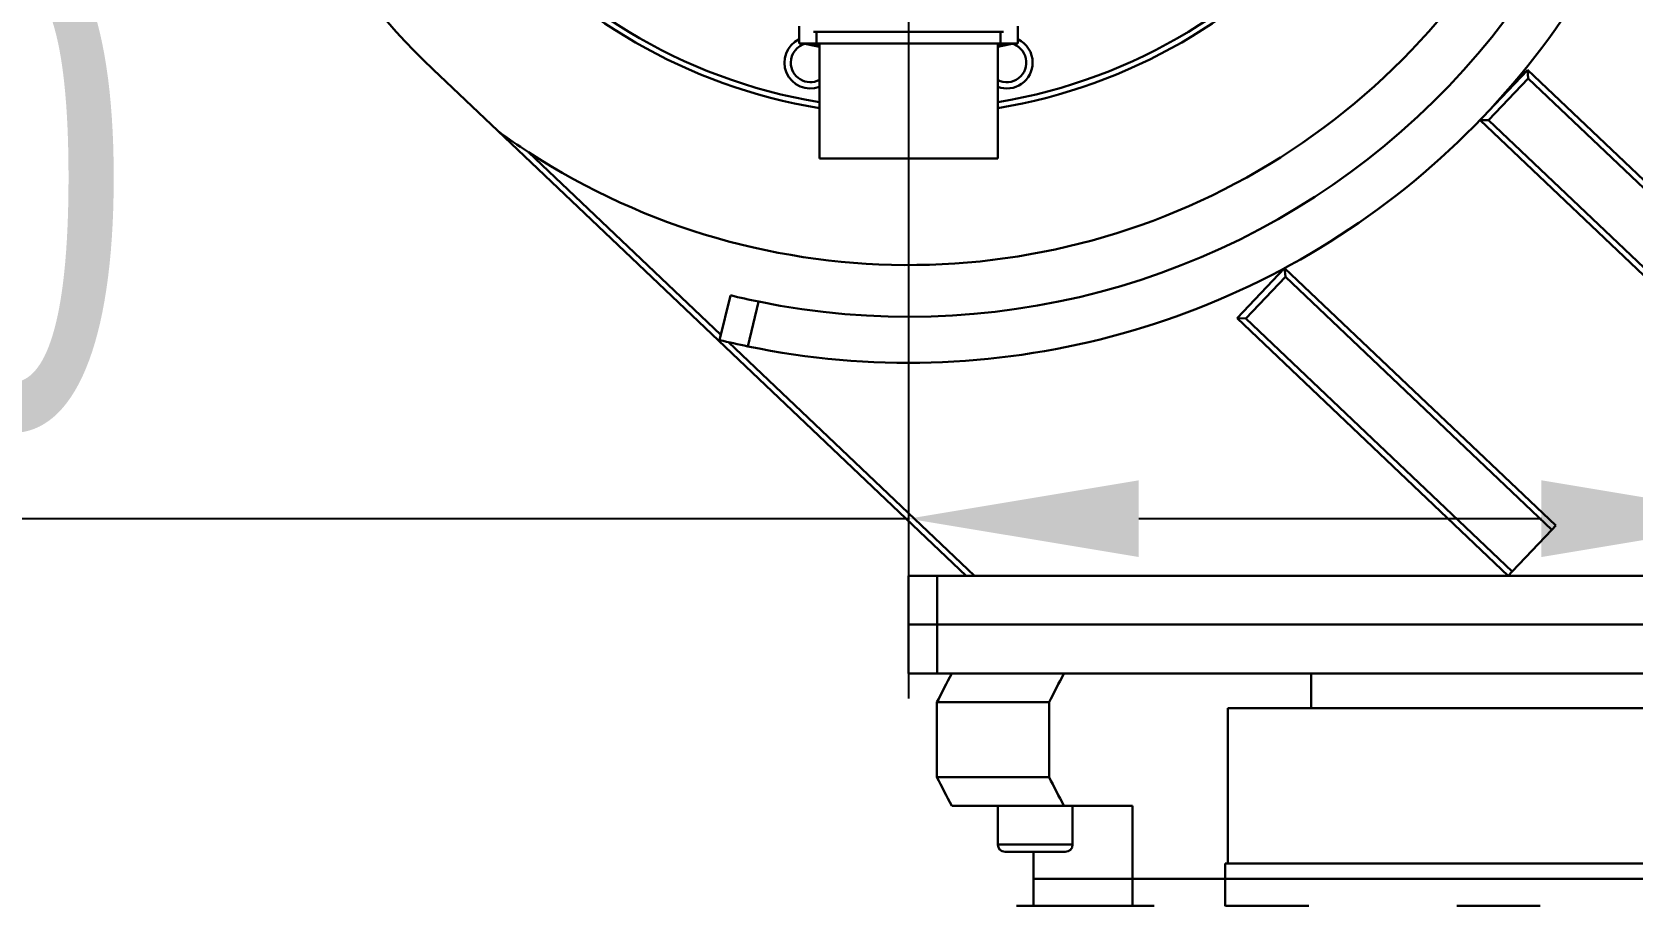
# Model space of a CAD drawing. Header units: millimetres. Extents: x 8 to 22425, y -1213 to 4973.
# Drawn here: x 2179.9 to 2458.1, y 3232.4 to 3384.3 of the extents above; entities that cross this region are included whole.
import ezdxf

# ---------------------------------------------------------------- set-up
doc = ezdxf.new("R2010")
doc.units = ezdxf.units.MM
doc.header["$PDSIZE"] = -1
doc.styles.get("Standard").update_dxf_attribs({"font": 'hyswlongfangsong.ttf'})
doc.dimstyles.new('ISO-25', dxfattribs={"dimscale": 25, "dimtxt": 3.5, "dimasz": 1.6, "dimexe": 1.25, "dimexo": 0.625, "dimtad": 1, "dimdec": 0, "dimzin": 9, "dimdsep": 46, "dimtxsty": 'Standard', "dimcen": 2.5, "dimadec": 0, "dimazin": 2, "dimtfac": 1, "dimtdec": 0, "dimtofl": 0, "dimtmove": 0, "dimatfit": 3, "dimfxl": 1, "dimarcsym": 0})

# ---------------------------------------------------------------- blocks, each defined once
blk = doc.blocks.new('*D109')
at = {"color": 0, "lineweight": -2, "transparency": 16777216}
for p, q in [((2332.24, 3449.15), (2332.24, 3268.44)), ((2482.24, 3273.08), (2482.24, 3330.94)), ((2332.24, 3299.69), (2059.95, 3299.69)), ((2442.24, 3299.69), (2372.24, 3299.69))]:
    blk.add_line(p, q, dxfattribs=at)
at = {"color": 0, "transparency": 16777216}
for points in [[(2372.24, 3306.36), (2372.24, 3293.03), (2332.24, 3299.69)], [(2442.24, 3306.36), (2442.24, 3293.03), (2482.24, 3299.69)]]:
    blk.add_solid(points, dxfattribs=at)
at = {"layer": 'Defpoints', "color": 0, "transparency": 16777216}
for p in [(2332.24, 3464.78), (2332.24, 3299.69), (2482.24, 3257.46)]:
    blk.add_point(p, dxfattribs=at)
at = {"color": 0, "transparency": 16777216, "insert": (2131.87, 3359.07), "char_height": 87.5, "attachment_point": 5}
blk.add_mtext('150', dxfattribs=at)
blk = doc.blocks.new('*D110')
at = {"color": 0, "lineweight": -2, "transparency": 16777216}
for p, q in [((2482.24, 3241.83), (2482.24, 2153.72)), ((733.37, 3168.81), (733.37, 2153.72)), ((2442.24, 2184.97), (773.37, 2184.97))]:
    blk.add_line(p, q, dxfattribs=at)
at = {"color": 0, "transparency": 16777216}
for points in [[(773.37, 2191.64), (773.37, 2178.31), (733.37, 2184.97)], [(2442.24, 2191.64), (2442.24, 2178.31), (2482.24, 2184.97)]]:
    blk.add_solid(points, dxfattribs=at)
at = {"layer": 'Defpoints', "color": 0, "transparency": 16777216}
for p in [(2482.24, 3257.46), (733.37, 3184.44), (733.37, 2184.97)]:
    blk.add_point(p, dxfattribs=at)
at = {"color": 0, "transparency": 16777216, "insert": (1622.97, 2244.35), "char_height": 87.5, "attachment_point": 5}
blk.add_mtext('1749', dxfattribs=at)
blk = doc.blocks.new('*D112')
at = {"color": 0, "lineweight": -2, "transparency": 16777216}
for p, q in [((1877.21, 3369.29), (1877.21, 2477.03)), ((2482.24, 3224.15), (2482.24, 2477.03)), ((1917.21, 2508.28), (2442.24, 2508.28))]:
    blk.add_line(p, q, dxfattribs=at)
at = {"color": 0, "transparency": 16777216}
for points in [[(1917.21, 2514.94), (1917.21, 2501.61), (1877.21, 2508.28)], [(2442.24, 2514.94), (2442.24, 2501.61), (2482.24, 2508.28)]]:
    blk.add_solid(points, dxfattribs=at)
at = {"layer": 'Defpoints', "color": 0, "transparency": 16777216}
for p in [(1877.21, 3384.91), (2482.24, 3239.78), (2482.24, 2508.28)]:
    blk.add_point(p, dxfattribs=at)
at = {"color": 0, "transparency": 16777216, "insert": (2218.07, 2567.65), "char_height": 87.5, "attachment_point": 5}
blk.add_mtext('605', dxfattribs=at)
blk = doc.blocks.new('*D159')
at = {"color": 0, "lineweight": -2, "transparency": 16777216}
for p, q in [((2347.87, 3464.78), (3098.74, 3464.78)), ((3067.49, 3424.78), (3067.49, 2852.78)), ((2774.37, 2812.78), (3098.74, 2812.78))]:
    blk.add_line(p, q, dxfattribs=at)
at = {"color": 0, "transparency": 16777216}
for points in [[(3060.82, 3424.78), (3074.15, 3424.78), (3067.49, 3464.78)], [(3060.82, 2852.78), (3074.15, 2852.78), (3067.49, 2812.78)]]:
    blk.add_solid(points, dxfattribs=at)
at = {"layer": 'Defpoints', "color": 0, "transparency": 16777216}
for p in [(2332.24, 3464.78), (2758.74, 2812.78), (3067.49, 2812.78)]:
    blk.add_point(p, dxfattribs=at)
at = {"color": 0, "transparency": 16777216, "insert": (3008.11, 3129.58), "char_height": 87.5, "attachment_point": 5, "rotation": 90}
blk.add_mtext('652', dxfattribs=at)
blk = doc.blocks.new('*D160')
at = {"color": 0, "lineweight": -2, "transparency": 16777216}
for p, q in [((1471.3, 4440.64), (467.05, 4440.64)), ((498.3, 2852.78), (498.3, 4400.64)), ((2323.12, 2812.78), (467.05, 2812.78))]:
    blk.add_line(p, q, dxfattribs=at)
at = {"color": 0, "transparency": 16777216}
for points in [[(491.64, 4400.64), (504.97, 4400.64), (498.3, 4440.64)], [(491.64, 2852.78), (504.97, 2852.78), (498.3, 2812.78)]]:
    blk.add_solid(points, dxfattribs=at)
at = {"layer": 'Defpoints', "color": 0, "transparency": 16777216}
for p in [(498.3, 4440.64), (1486.92, 4440.64), (2338.74, 2812.78)]:
    blk.add_point(p, dxfattribs=at)
at = {"color": 0, "transparency": 16777216, "insert": (438.93, 3626.71), "char_height": 87.5, "attachment_point": 5, "rotation": 90}
blk.add_mtext('1628', dxfattribs=at)

msp = doc.modelspace()

# ---------------------------------------------------------------- linework, layer by layer
at = {"color": 161, "lineweight": 30, "true_color": 0x67adff}
for p, q in [((2313.24, 3385.28), (2313.24, 3382.28)), ((2315.74, 3384.28), (2315.74, 3384.32)), ((2315.74, 3384.28), (2348.74, 3384.28)), ((2316.24, 3382.28), (2316.24, 3384.28)), ((2348.24, 3384.28), (2348.24, 3382.28)), ((2348.74, 3384.32), (2348.74, 3384.28)), ((2351.24, 3382.28), (2351.24, 3385.28)), ((2316.24, 3382.28), (2313.24, 3382.28)), ((2316.24, 3382.28), (2348.24, 3382.28)), ((2316.74, 3382.28), (2316.74, 3362.28)), ((2347.74, 3382.28), (2347.74, 3362.28)), ((2351.24, 3382.28), (2348.24, 3382.28)), ((2260.86, 3367.08), (2249.6, 3377.77)), ((2433.03, 3370.51), (2439.83, 3377.67)), ((2439.92, 3376.21), (2433.04, 3368.96)), ((2439.83, 3377.68), (2523.22, 3298.48)), ((2439.83, 3377.67), (2439.83, 3377.68)), ((2439.83, 3377.67), (2439.92, 3376.21)), ((2522.53, 3297.75), (2439.92, 3376.21)), ((2342.24, 3289.78), (2260.86, 3367.08)), ((2433.04, 3368.96), (2431.57, 3368.98)), ((2514.95, 3289.78), (2431.57, 3368.97)), ((2433.04, 3368.96), (2515.64, 3290.5)), ((2266.17, 3363.41), (2299.63, 3331.63)), ((2347.74, 3362.28), (2316.74, 3362.28)), ((2389.35, 3334.55), (2397.61, 3343.24)), ((2397.61, 3343.24), (2444.74, 3298.48)), ((2397.61, 3343.24), (2397.75, 3341.73)), ((2397.61, 3343.24), (2397.61, 3343.24)), ((2397.75, 3341.73), (2390.86, 3334.48)), ((2444.05, 3297.75), (2397.75, 3341.73)), ((2299.41, 3330.74), (2301.31, 3338.51)), ((2306.19, 3337.41), (2304.29, 3329.64)), ((2389.35, 3334.54), (2389.35, 3334.55)), ((2390.86, 3334.48), (2389.35, 3334.55)), ((2436.48, 3289.78), (2389.35, 3334.54)), ((2390.86, 3334.48), (2437.17, 3290.5)), ((2300.96, 3330.37), (2343.69, 3289.78)), ((2444.05, 3297.75), (2437.17, 3290.5)), ((2444.74, 3298.48), (2444.05, 3297.75)), ((2332.24, 3289.78), (2337.24, 3289.78)), ((2332.24, 3272.78), (2332.24, 3289.78)), ((2337.24, 3289.78), (2337.24, 3272.78)), ((2337.24, 3289.78), (2627.24, 3289.78)), ((2437.17, 3290.5), (2436.48, 3289.78)), ((2332.24, 3281.28), (2653.44, 3281.28)), ((2332.24, 3272.78), (2337.24, 3272.78)), ((2627.24, 3272.78), (2337.24, 3272.78)), ((2402.24, 3272.78), (2402.24, 3266.78)), ((2337.18, 3267.78), (2337.18, 3254.78)), ((2356.67, 3267.78), (2337.18, 3267.78)), ((2356.67, 3267.78), (2356.67, 3254.78)), ((2387.74, 3266.78), (2387.74, 3239.78)), ((2387.74, 3266.78), (2576.74, 3266.78)), ((2337.18, 3254.78), (2356.67, 3254.78)), ((2359.24, 3249.78), (2339.75, 3249.78)), ((2347.75, 3249.78), (2347.75, 3243.05)), ((2371.17, 3249.78), (2359.24, 3249.78)), ((2360.75, 3243.05), (2360.75, 3249.78)), ((2371.17, 3232.38), (2371.17, 3249.78)), ((2347.75, 3243.05), (2360.75, 3243.05)), ((2359.48, 3241.78), (2349.02, 3241.78)), ((2353.93, 3241.78), (2353.93, 3232.38)), ((2387.24, 3239.78), (2387.24, 3232.37)), ((2387.24, 3239.78), (2577.24, 3239.78)), ((2353.93, 3237.08), (2577.24, 3237.08)), ((2353.75, 3232.38), (2351.01, 3232.38)), ((2353.75, 3232.38), (2360.45, 3232.38)), ((2360.45, 3232.38), (2365.69, 3232.38)), ((2365.69, 3232.38), (2374.91, 3232.38)), ((2387.33, 3232.38), (2395.39, 3232.38)), ((2395.39, 3232.38), (2401.79, 3232.38)), ((2427.56, 3232.38), (2438.3, 3232.38)), ((2438.3, 3232.38), (2442.02, 3232.38))]:
    msp.add_line(p, q, dxfattribs=at)
at = {"color": 161, "lineweight": 30, "true_color": 0x67adff, "flags": 128}
for points in [[(2316.74, 3381.71), (2315.92, 3381.87), (2314.22, 3382.22)], [(2316.74, 3381.97), (2316.54, 3382.07), (2315.91, 3382.28)], [(2348.57, 3382.28), (2348.48, 3382.25), (2347.74, 3381.97)], [(2350.27, 3382.22), (2348.56, 3381.87), (2347.74, 3381.71)]]:
    msp.add_lwpolyline(points, dxfattribs=at)
at = {"color": 161, "lineweight": 30, "true_color": 0x67adff}
for centre, radius, start, end in [((2332.24, 3464.78), 120, 90, 226.4744), ((2332.24, 3464.78), 121, 236.9063, 79.5682), ((2332.24, 3464.78), 95, 98.3207, 260.6098), ((2332.24, 3464.78), 94, 90, 260.5089), ((2332.24, 3464.78), 94, 279.4911, 90), ((2332.24, 3464.78), 95, 279.3902, 81.6793), ((2332.24, 3464.78), 138, 258.3134, 4.1606), ((2332.24, 3464.78), 130, 258.4412, 4.0327), ((2315.17, 3378.96), 4.5, 115.3914, 290.4248), ((2315.17, 3378.96), 3.4, 102.5539, 180), ((2349.31, 3378.96), 3.4, 242.4913, 77.4461), ((2349.31, 3378.96), 4.5, 0, 64.6086), ((2315.17, 3378.96), 3.4, 180, 297.5087), ((2349.31, 3378.96), 4.5, 249.5752, 0), ((2332.24, 3464.78), 121, 233.8458, 236.9063), ((2332.24, 3464.78), 130, 256.237, 258.4412), ((2332.24, 3464.78), 138, 256.237, 258.3134), ((2349.02, 3243.05), 1.27, 180, 270), ((2359.48, 3243.05), 1.27, 270, 0)]:
    msp.add_arc(centre, radius, start, end, dxfattribs=at)
for centre, major_axis, start_param, end_param in [((2482.24, 3267.78), (145.06, 145.06), 2.06454, 2.094395), ((2482.24, 3267.78), (125.57, 125.57), 2.059906, 2.094395), ((2482.24, 3254.78), (-145.06, 145.06), 1.047198, 1.077053), ((2482.24, 3254.78), (-125.57, 125.57), 1.047198, 1.081687)]:
    msp.add_ellipse(centre, major_axis=major_axis, ratio=0.57735, start_param=start_param, end_param=end_param, dxfattribs=at)

# ---------------------------------------------------------------- dimensions: what is measured, and where the dimension line sits
dim = msp.add_linear_dim(base=(498.3, 4440.64), p1=(2338.74, 2812.78), p2=(1486.92, 4440.64), angle=90, dimstyle='ISO-25')
dim.commit()
dim.dimension.update_dxf_attribs({"geometry": '*D160', "text_midpoint": (438.93, 3626.71)})
for base, p1, p2, picture, middle in [((2332.24, 3299.69), (2482.24, 3257.46), (2332.24, 3464.78), '*D109', (2131.87, 3299.69)), ((2482.24, 2508.28), (1877.21, 3384.91), (2482.24, 3239.78), '*D112', (2218.07, 2508.28)), ((733.37, 2184.97), (2482.24, 3257.46), (733.37, 3184.44), '*D110', (1622.97, 2184.97))]:
    dim = msp.add_linear_dim(base=base, p1=p1, p2=p2, dimstyle='ISO-25')
    dim.commit()
    dim.dimension.update_dxf_attribs({"geometry": picture, "text_midpoint": middle, "dimtype": 160})
dim = msp.add_linear_dim(base=(3067.49, 2812.78), p1=(2332.24, 3464.78), p2=(2758.74, 2812.78), angle=90, dimstyle='ISO-25')
dim.commit()
dim.dimension.update_dxf_attribs({"geometry": '*D159', "text_midpoint": (3067.49, 3129.58), "dimtype": 160})

doc.saveas('drawing.dxf')
